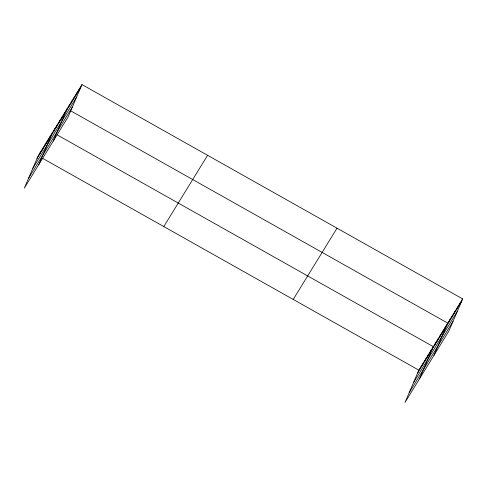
<?xml version="1.0" encoding="UTF-8"?>
<svg xmlns="http://www.w3.org/2000/svg" width="487" height="487" viewBox="0 0 487 487"><rect width="100%" height="100%" fill="white"/><g stroke="black" fill="none" stroke-linecap="round" stroke-linejoin="round"><path stroke-width="0.73" d="M39.423 154.623L40.585 151.92M41.833 150.702L42.996 147.999M44.244 146.788L45.401 144.079M46.649 142.868L47.811 140.159M49.059 138.947L50.222 136.244M38.808 164.576L52.633 132.324M53.88 131.113L55.037 128.404M56.291 127.192L57.448 124.483M58.696 123.272L59.858 120.569M61.106 119.358L62.269 116.649M63.517 115.437L64.68 112.728M53.26 141.066L67.084 108.808M68.405 107.481L69.568 104.772M70.889 103.445L72.052 100.736M73.373 99.403L74.535 96.7M75.856 95.367L77.013 92.664M78.34 91.331L79.497 88.622M81.98 84.586L68.156 116.843L24.35 188.092L38.175 155.834L81.98 84.586L462.65 298.908L448.825 331.166L405.02 402.414L418.844 370.157L462.65 298.908M420.092 368.945L421.255 366.242M422.503 365.031L423.666 362.322M424.914 361.111L426.07 358.402M427.324 357.19L428.481 354.481M429.729 353.27L430.892 350.567M419.477 378.904L433.302 346.647L57.46 135.045M434.55 345.435L435.707 342.726M436.961 341.515L438.117 338.812M439.365 337.601L440.528 334.892M441.776 333.68L442.939 330.971M444.187 329.76L445.349 327.051M433.929 355.388L447.754 323.137L70.104 110.512M449.081 321.804L450.238 319.095M451.559 317.767L452.721 315.059M454.042 313.731L455.205 311.023M456.526 309.689L457.683 306.987M459.01 305.653L460.166 302.944M37.012 158.543L80.818 87.295M32.836 168.295L76.642 97.047M28.532 178.339L72.332 107.091M163.796 226.565L207.602 155.31M293.223 299.432L337.028 228.184M417.682 372.865L461.487 301.617M413.506 382.618L457.311 311.37M409.202 392.662L453.007 321.414M43.008 158.555L418.844 370.157"/></g></svg>
